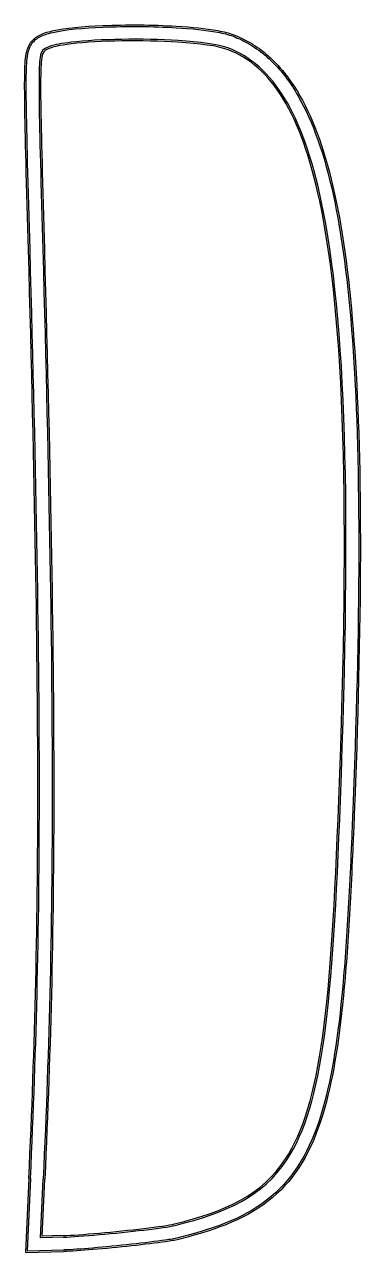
# Model space of a CAD drawing. Header units: millimetres. Extents: x 46.2 to 63.1, y -4.6 to 57.1.
import ezdxf

# ---------------------------------------------------------------- set-up
doc = ezdxf.new("R2010")
doc.units = ezdxf.units.MM
doc.layers.get('0').update_dxf_attribs({"linetype": 'CONTINUOUS'})

msp = doc.modelspace()

# ---------------------------------------------------------------- linework, layer by layer
for p, q in [((46.366, -0.876), (46.193, -4.594)), ((46.445, -0.88), (46.277, -4.512)), ((46.948, -3.855), (47.085, -0.909)), ((47.032, -3.773), (47.165, -0.913)), ((48.102, -3.827), (46.948, -3.855)), ((48.097, -3.747), (47.032, -3.773)), ((46.193, -4.594), (48.12, -4.547)), ((46.277, -4.512), (48.118, -4.467))]:
    msp.add_line(p, q)
for radius in [1, 0.92]:
    msp.add_arc((47.305, 55.601), radius, 121.71419, 121.72559)
for points, knots in [([(46.779, 56.451), (47.072, 56.633), (47.272, 56.675), (47.542, 56.738), (48.211, 56.893), (49.075, 56.966), (50.077, 57.008), (51.254, 57.057), (52.58, 57.048), (53.757, 56.978), (54.543, 56.932), (55.256, 56.861), (55.843, 56.752), (56.136, 56.697), (56.389, 56.638), (56.643, 56.542)], [0, 0, 0, 0, 0.1041683, 0.1041683, 0.1041683, 0.3714951, 0.3714951, 0.3714951, 0.6857476, 0.6857476, 0.6857476, 0.895757, 0.895757, 0.895757, 0.9999986, 0.9999986, 0.9999986, 0.9999986]), ([(46.821, 56.383), (47.105, 56.559), (47.289, 56.597), (47.56, 56.66), (48.22, 56.813), (49.08, 56.886), (50.081, 56.928), (51.254, 56.977), (52.578, 56.968), (53.752, 56.899), (54.537, 56.852), (55.247, 56.782), (55.829, 56.673), (56.119, 56.619), (56.367, 56.561), (56.614, 56.467)], [0, 0, 0, 0, 0.1041683, 0.1041683, 0.1041683, 0.3714951, 0.3714951, 0.3714951, 0.6857476, 0.6857476, 0.6857476, 0.895757, 0.895757, 0.895757, 0.9999984, 0.9999984, 0.9999984, 0.9999984]), ([(46.283, 47.993), (46.195, 51.1), (46.151, 52.965), (46.155, 54.098), (46.156, 54.665), (46.167, 55.04), (46.2, 55.346), (46.219, 55.519), (46.233, 55.646), (46.303, 55.844), (46.357, 55.995), (46.416, 56.163), (46.655, 56.362), (46.692, 56.393), (46.734, 56.423), (46.779, 56.451)], [0, 0, 0, 0, 0.5, 0.5, 0.5, 0.75, 0.75, 0.75, 0.886076, 0.886076, 0.886076, 0.984005, 0.984005, 0.984005, 1, 1, 1, 1]), ([(46.363, 47.996), (46.275, 51.102), (46.231, 52.967), (46.235, 54.097), (46.236, 54.664), (46.247, 55.036), (46.28, 55.338), (46.299, 55.511), (46.311, 55.626), (46.379, 55.817), (46.432, 55.969), (46.479, 56.111), (46.706, 56.3), (46.741, 56.329), (46.779, 56.357), (46.821, 56.383)], [0, 0, 0, 0, 0.5, 0.5, 0.5, 0.75, 0.75, 0.75, 0.886076, 0.886076, 0.886076, 0.984005, 0.984005, 0.984005, 1, 1, 1, 1]), ([(56.388, 55.869), (55.853, 56.071), (54.94, 56.182), (53.85, 56.251), (52.078, 56.364), (49.889, 56.337), (48.484, 56.166), (48.034, 56.111), (47.672, 56.054), (47.396, 55.952), (47.313, 55.921), (47.237, 55.887), (47.17, 55.846), (47.166, 55.844), (47.16, 55.841), (47.158, 55.839)], [-1, -1, -1, -1, -0.698202, -0.698202, -0.698202, -0.20769, -0.20769, -0.20769, -0.050307, -0.050307, -0.050307, -0.002882, -0.002882, -0.002882, 0.000017, 0.000017, 0.000017, 0.000017]), ([(56.359, 55.794), (55.845, 55.989), (54.932, 56.102), (53.845, 56.171), (52.078, 56.284), (49.889, 56.256), (48.493, 56.086), (47.902, 56.014), (47.468, 55.937), (47.2, 55.771), (47.2, 55.771), (47.2, 55.771), (47.2, 55.771)], [-1, -1, -1, -1, -0.698202, -0.698202, -0.698202, -0.20769, -0.20769, -0.20769, 0, 0, 0, 0.000017, 0.000017, 0.000017, 0.000017]), ([(56.614, 56.467), (56.636, 56.459), (56.668, 56.446), (56.695, 56.436), (56.817, 56.387), (56.938, 56.333), (57.057, 56.275), (57.229, 56.191), (57.398, 56.097), (57.562, 55.994), (57.863, 55.804), (58.151, 55.582), (58.424, 55.33), (58.969, 54.825), (59.457, 54.198), (59.877, 53.462), (61.341, 50.897), (62.169, 46.972), (62.593, 41.196), (63.015, 35.451), (63.008, 27.88), (62.632, 18.084)], [-0.000001, -0.000001, -0.000001, -0.000001, 0.004561, 0.004561, 0.004561, 0.025561, 0.025561, 0.025561, 0.056026, 0.056026, 0.056026, 0.112054, 0.112054, 0.112054, 0.22411, 0.22411, 0.22411, 0.613059, 0.613059, 0.613059, 1, 1, 1, 1]), ([(56.643, 56.542), (56.665, 56.533), (56.697, 56.521), (56.724, 56.51), (56.849, 56.461), (56.971, 56.406), (57.092, 56.347), (57.267, 56.262), (57.438, 56.166), (57.604, 56.062), (57.91, 55.869), (58.202, 55.644), (58.478, 55.389), (59.031, 54.878), (59.523, 54.244), (59.947, 53.501), (61.421, 50.918), (62.248, 46.982), (62.673, 41.202), (63.095, 35.452), (63.088, 27.879), (62.712, 18.081)], [-0.000001, -0.000001, -0.000001, -0.000001, 0.004561, 0.004561, 0.004561, 0.025561, 0.025561, 0.025561, 0.056026, 0.056026, 0.056026, 0.112054, 0.112054, 0.112054, 0.22411, 0.22411, 0.22411, 0.613059, 0.613059, 0.613059, 1, 1, 1, 1]), ([(47.158, 55.839), (47.158, 55.839), (47.158, 55.839), (47.158, 55.839), (46.984, 55.732), (46.959, 55.564), (46.933, 55.397), (46.893, 55.143), (46.877, 54.753), (46.875, 54.096), (46.871, 52.984), (46.915, 51.119), (47.003, 48.014)], [-1, -1, -1, -1, -0.999993, -0.999993, -0.999993, -0.795925, -0.795925, -0.795925, -0.5, -0.5, -0.5, 0, 0, 0, 0]), ([(47.2, 55.771), (47.053, 55.68), (47.039, 55.553), (47.012, 55.385), (46.973, 55.14), (46.957, 54.752), (46.955, 54.095), (46.951, 52.986), (46.995, 51.121), (47.082, 48.016)], [-0.9999929, -0.9999929, -0.9999929, -0.9999929, -0.7959251, -0.7959251, -0.7959251, -0.5, -0.5, -0.5, 0, 0, 0, 0]), ([(61.912, 18.111), (62.47, 32.65), (62.215, 42.258), (60.956, 48.184), (60.025, 52.564), (58.532, 54.97), (56.359, 55.794)], [-1, -1, -1, -1, -0.424927, -0.424927, -0.424927, 0, 0, 0, 0]), ([(61.992, 18.108), (62.55, 32.649), (62.297, 42.259), (61.034, 48.201), (60.101, 52.591), (58.597, 55.031), (56.388, 55.869)], [-1, -1, -1, -1, -0.424927, -0.424927, -0.424927, 0, 0, 0, 0]), ([(53.676, -3.162), (56.279, -2.509), (58.05, -1.713), (59.24, 0.099), (61.047, 2.851), (61.517, 7.822), (61.912, 18.111)], [-0.9999986, -0.9999986, -0.9999986, -0.9999986, -0.6028977, -0.6028977, -0.6028977, 0, 0, 0, 0]), ([(53.696, -3.24), (56.305, -2.585), (58.103, -1.779), (59.307, 0.055), (61.135, 2.838), (61.597, 7.818), (61.992, 18.108)], [-0.9999981, -0.9999981, -0.9999981, -0.9999981, -0.6028977, -0.6028977, -0.6028977, 0, 0, 0, 0]), ([(62.632, 18.084), (62.631, 18.071), (62.631, 18.058), (62.63, 18.044), (62.624, 17.867), (62.617, 17.691), (62.61, 17.517), (62.599, 17.244), (62.588, 16.974), (62.577, 16.708), (62.559, 16.261), (62.54, 15.824), (62.521, 15.397), (62.483, 14.544), (62.444, 13.732), (62.402, 12.959), (62.317, 11.414), (62.222, 10.025), (62.108, 8.77), (61.881, 6.261), (61.576, 4.292), (61.13, 2.696), (60.602, 0.806), (59.839, -0.59), (58.74, -1.599), (57.583, -2.66), (56.124, -3.252), (54.351, -3.731), (54.188, -3.775), (54.021, -3.818), (53.852, -3.861)], [-0.000001, -0.000001, -0.000001, -0.000001, 0.000766, 0.000766, 0.000766, 0.011157, 0.011157, 0.011157, 0.027469, 0.027469, 0.027469, 0.054938, 0.054938, 0.054938, 0.109877, 0.109877, 0.109877, 0.219754, 0.219754, 0.219754, 0.439509, 0.439509, 0.439509, 0.70038, 0.70038, 0.70038, 0.974684, 0.974684, 0.974684, 1, 1, 1, 1]), ([(62.712, 18.081), (62.711, 18.068), (62.711, 18.055), (62.71, 18.041), (62.703, 17.864), (62.697, 17.688), (62.69, 17.514), (62.679, 17.24), (62.668, 16.971), (62.657, 16.705), (62.639, 16.257), (62.62, 15.82), (62.601, 15.393), (62.563, 14.54), (62.524, 13.728), (62.481, 12.955), (62.397, 11.409), (62.302, 10.019), (62.188, 8.763), (61.96, 6.251), (61.655, 4.277), (61.207, 2.675), (60.676, 0.775), (59.907, -0.637), (58.794, -1.657), (57.623, -2.732), (56.15, -3.328), (54.372, -3.808), (54.208, -3.852), (54.041, -3.896), (53.871, -3.938)], [-0.000001, -0.000001, -0.000001, -0.000001, 0.000766, 0.000766, 0.000766, 0.011157, 0.011157, 0.011157, 0.027469, 0.027469, 0.027469, 0.054938, 0.054938, 0.054938, 0.109877, 0.109877, 0.109877, 0.219754, 0.219754, 0.219754, 0.439509, 0.439509, 0.439509, 0.70038, 0.70038, 0.70038, 0.974684, 0.974684, 0.974684, 1, 1, 1, 1]), ([(48.097, -3.747), (48.886, -3.727), (50.747, -3.553), (52.126, -3.39), (52.849, -3.304), (53.421, -3.226), (53.676, -3.162)], [-1, -1, -1, -1, -0.344155, -0.344155, -0.344155, 0, 0, 0, 0]), ([(48.102, -3.827), (48.901, -3.807), (50.756, -3.632), (52.135, -3.469), (52.859, -3.383), (53.428, -3.307), (53.696, -3.24)], [-0.9993128, -0.9993128, -0.9993128, -0.9993128, -0.3441546, -0.3441546, -0.3441546, 0, 0, 0, 0]), ([(53.852, -3.861), (53.638, -3.914), (53.472, -3.937), (53.201, -3.976), (52.31, -4.106), (50.791, -4.269), (49.573, -4.372), (48.985, -4.422), (48.478, -4.458), (48.118, -4.467)], [0.0000385, 0.0000385, 0.0000385, 0.0000385, 0.1687467, 0.1687467, 0.1687467, 0.7288463, 0.7288463, 0.7288463, 0.9992579, 0.9992579, 0.9992579, 0.9992579]), ([(53.871, -3.938), (53.871, -3.938), (53.871, -3.938), (53.871, -3.938), (53.67, -3.989), (53.484, -4.016), (53.212, -4.056), (52.318, -4.186), (50.8, -4.349), (49.58, -4.452), (48.991, -4.502), (48.484, -4.537), (48.12, -4.547)], [0.0000385, 0.0000385, 0.0000385, 0.0000385, 0.0000434, 0.0000434, 0.0000434, 0.1687467, 0.1687467, 0.1687467, 0.7288463, 0.7288463, 0.7288463, 0.9992579, 0.9992579, 0.9992579, 0.9992579])]:
    msp.add_open_spline(points, degree=3, knots=knots)
for points in [[(46.366, -0.876), (46.986, 12.502), (46.968, 23.828), (46.283, 47.993)], [(46.445, -0.88), (47.066, 12.5), (47.048, 23.829), (46.363, 47.996)], [(47.003, 48.014), (47.687, 23.842), (47.706, 12.488), (47.085, -0.909)], [(47.082, 48.016), (47.767, 23.844), (47.786, 12.486), (47.165, -0.913)]]:
    msp.add_open_spline(points, degree=3)

doc.saveas('drawing.dxf')
